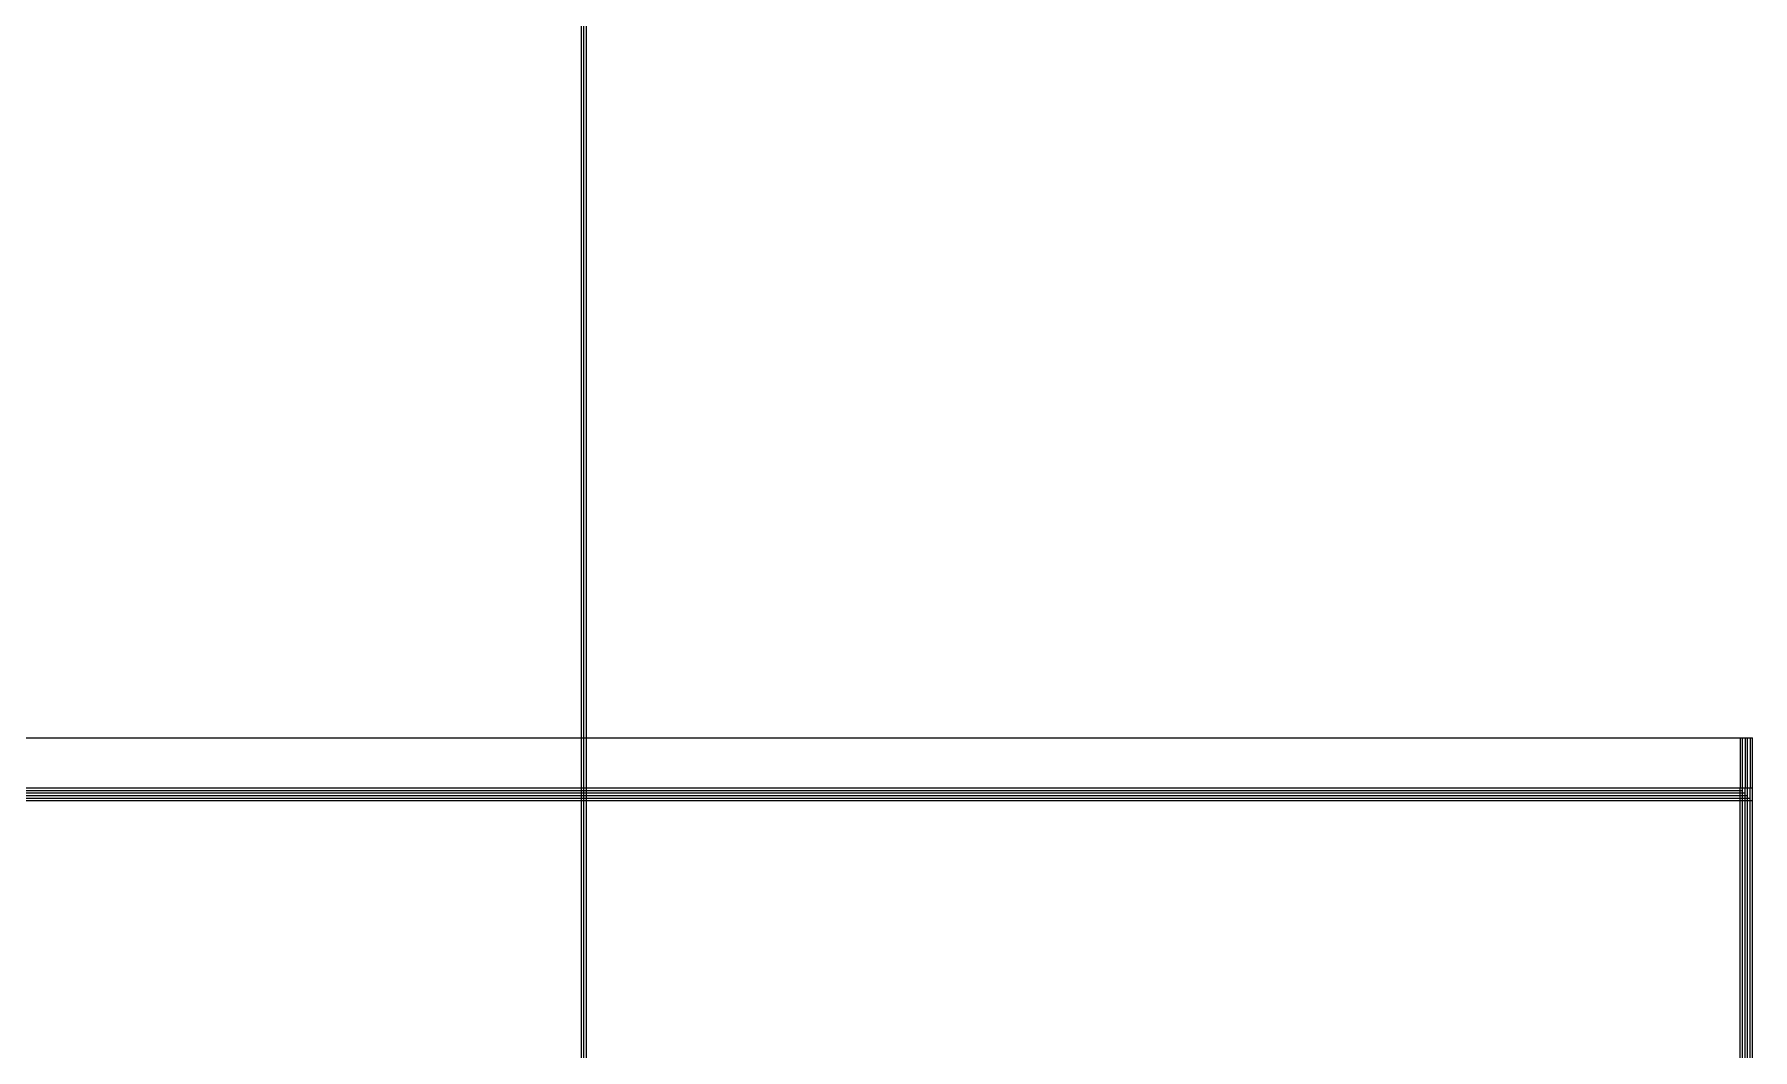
# Model space of a CAD drawing. Header units: millimetres. Extents: x 2046 to 14753, y 2361 to 29276.
# Drawn here: x 8059 to 11484, y 4691 to 6716 of the extents above; entities that cross this region are included whole.
import ezdxf

# ---------------------------------------------------------------- set-up
doc = ezdxf.new("R2010")
doc.units = ezdxf.units.MM
doc.layers.add('yazi', color=251, linetype='Continuous', lineweight=25)

msp = doc.modelspace()

# ---------------------------------------------------------------- linework, layer by layer
at = {"layer": 'yazi'}
for p, q in [((11464.215, 2361.267), (11464.215, 5313.146)), ((11474.215, 2361.267), (11474.215, 5313.146)), ((11484.215, 2361.267), (11484.215, 5313.146)), ((3015.515, 5208.146), (11464.215, 5208.146)), ((3020.515, 5213.146), (11484.215, 5213.146)), ((11459.215, 2361.267), (11459.215, 5213.146)), ((11469.215, 2361.267), (11469.215, 5213.146)), ((11479.215, 2361.267), (11479.215, 5213.146)), ((2995.515, 5188.146), (11484.215, 5188.146)), ((3000.515, 5193.146), (11479.215, 5193.146)), ((3005.515, 5198.146), (11474.215, 5198.146)), ((3010.515, 5203.146), (11469.215, 5203.146))]:
    msp.add_line(p, q, dxfattribs=at)
for points in [[(9148.746, 11151.662), (9148.746, 2381.267)], [(9153.746, 11151.662), (9153.746, 2381.267)], [(9158.746, 11151.662), (9158.746, 2381.267)], [(3015.515, 5313.146), (11484.215, 5313.146)], [(11459.215, 5313.146), (11459.215, 5213.146)], [(11469.215, 5313.146), (11469.215, 5213.146)], [(11479.215, 5313.146), (11479.215, 5213.146)]]:
    msp.add_lwpolyline(points, dxfattribs=at)

doc.saveas('drawing.dxf')
